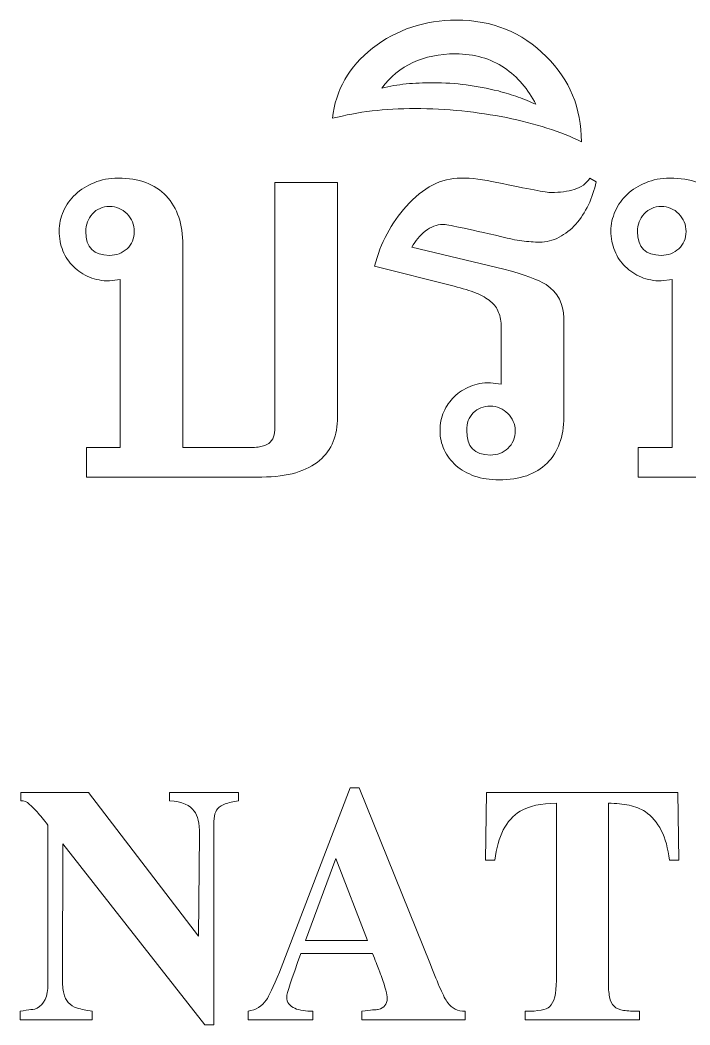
# Model space of a CAD drawing. Header units: millimetres. Extents: x -900 to 690, y -288 to -9.
# Drawn here: x -899.7 to -741.8, y -287.8 to -51 of the extents above; entities that cross this region are included whole.
import ezdxf

# ---------------------------------------------------------------- set-up
doc = ezdxf.new("R2010")
doc.units = ezdxf.units.MM
doc.header["$MEASUREMENT"] = 0
doc.layers.add('Layer 1', color=7, linetype='Continuous')

msp = doc.modelspace()

# ---------------------------------------------------------------- linework, layer by layer
at = {"layer": 'Layer 1', "color": 250, "lineweight": 20}
for points, knots in [([(-767.3288, -79.7056), (-769.7595, -78.5192), (-772.4796, -77.4485), (-775.46, -76.4647), (-775.46, -76.4647), (-778.4695, -75.5098), (-781.6525, -74.6996), (-785.0091, -74.0051), (-785.0091, -74.0051), (-788.3658, -73.3395), (-791.8671, -72.8187), (-795.5132, -72.4425), (-795.5132, -72.4425), (-799.1592, -72.0663), (-802.8341, -71.8927), (-806.567, -71.8927), (-806.567, -71.8927), (-810.1262, -71.8927), (-813.5118, -72.0663), (-816.6948, -72.4425), (-816.6948, -72.4425), (-819.9068, -72.8187), (-823.003, -73.3974), (-825.9835, -74.1787), (-825.9835, -74.1787), (-825.3179, -67.5233), (-822.1638, -61.9964), (-816.579, -57.6559), (-816.579, -57.6559), (-810.8206, -53.2285), (-804.2231, -51.0294), (-796.8153, -51.0294), (-796.8153, -51.0294), (-788.3947, -51.0294), (-781.3342, -53.8941), (-775.6337, -59.5946), (-775.6337, -59.5946), (-770.1068, -65.0926), (-767.3288, -71.777), (-767.3288, -79.7056)], [0, 0, 0, 0, 0.09090909, 0.09090909, 0.09090909, 0.09090909, 0.18181818, 0.18181818, 0.18181818, 0.18181818, 0.27272727, 0.27272727, 0.27272727, 0.27272727, 0.36363636, 0.36363636, 0.36363636, 0.36363636, 0.45454545, 0.45454545, 0.45454545, 0.45454545, 0.54545455, 0.54545455, 0.54545455, 0.54545455, 0.63636364, 0.63636364, 0.63636364, 0.63636364, 0.72727273, 0.72727273, 0.72727273, 0.72727273, 0.81818182, 0.81818182, 0.81818182, 0.81818182, 1, 1, 1, 1]), ([(-778.0933, -70.8799), (-779.8584, -67.3207), (-782.318, -64.427), (-785.5011, -62.2568), (-785.5011, -62.2568), (-788.713, -60.0865), (-792.5327, -58.9869), (-796.9889, -58.9869), (-796.9889, -58.9869), (-804.6282, -58.9869), (-810.4155, -61.6781), (-814.3799, -67.0603), (-814.3799, -67.0603), (-812.5568, -66.5973), (-810.676, -66.279), (-808.6504, -66.0764), (-808.6504, -66.0764), (-806.6538, -65.8739), (-804.5414, -65.7871), (-802.3422, -65.7871), (-802.3422, -65.7871), (-799.6222, -65.7871), (-797.0179, -65.9607), (-794.5004, -66.3079), (-794.5004, -66.3079), (-791.9829, -66.6262), (-789.4654, -67.1181), (-786.919, -67.7258), (-786.919, -67.7258), (-785.2696, -68.1888), (-783.707, -68.6807), (-782.2602, -69.1727), (-782.2602, -69.1727), (-780.7844, -69.6935), (-779.3954, -70.2433), (-778.0933, -70.8799)], [0, 0, 0, 0, 0.1, 0.1, 0.1, 0.1, 0.2, 0.2, 0.2, 0.2, 0.3, 0.3, 0.3, 0.3, 0.4, 0.4, 0.4, 0.4, 0.5, 0.5, 0.5, 0.5, 0.6, 0.6, 0.6, 0.6, 0.7, 0.7, 0.7, 0.7, 0.8, 0.8, 0.8, 0.8, 1, 1, 1, 1]), ([(-824.826, -89.2836), (-824.826, -89.2836), (-824.826, -144.6395), (-824.826, -144.6395), (-824.826, -144.6395), (-824.826, -146.7229), (-825.1732, -148.6327), (-825.8388, -150.34), (-825.8388, -150.34), (-826.5332, -152.0762), (-827.6039, -153.552), (-829.0507, -154.7962), (-829.0507, -154.7962), (-830.5265, -156.0405), (-832.4074, -156.9954), (-834.6644, -157.6899), (-834.6644, -157.6899), (-836.9215, -158.3555), (-839.6126, -158.7027), (-842.7088, -158.7027), (-842.7088, -158.7027), (-842.7088, -158.7027), (-884.0015, -158.7027), (-884.0015, -158.7027), (-884.0015, -158.7027), (-884.0015, -158.7027), (-884.0015, -151.7579), (-884.0015, -151.7579), (-884.0015, -151.7579), (-884.0015, -151.7579), (-876.0439, -151.7579), (-876.0439, -151.7579), (-876.0439, -151.7579), (-876.0439, -151.7579), (-876.0439, -112.1436), (-876.0439, -112.1436), (-876.0439, -112.1436), (-876.0439, -112.1436), (-878.5903, -112.4908), (-878.5903, -112.4908), (-878.5903, -112.4908), (-880.2686, -112.4908), (-881.8601, -112.2015), (-883.278, -111.5938), (-883.278, -111.5938), (-884.7249, -111.0151), (-885.9981, -110.1759), (-887.0687, -109.1342), (-887.0687, -109.1342), (-888.1394, -108.0925), (-888.9786, -106.8482), (-889.5573, -105.4303), (-889.5573, -105.4303), (-890.165, -103.9835), (-890.4543, -102.4209), (-890.4543, -100.7136), (-890.4543, -100.7136), (-890.4543, -99.151), (-890.1071, -97.5885), (-889.4416, -96.0548), (-889.4416, -96.0548), (-888.7471, -94.5501), (-887.8211, -93.219), (-886.6058, -92.0905), (-886.6058, -92.0905), (-885.3904, -90.962), (-883.9146, -90.036), (-882.2363, -89.3415), (-882.2363, -89.3415), (-880.5291, -88.6181), (-878.6482, -88.2709), (-876.5358, -88.2709), (-876.5358, -88.2709), (-871.6166, -88.2709), (-867.8548, -89.6598), (-865.2216, -92.4667), (-865.2216, -92.4667), (-862.5883, -95.2735), (-861.2862, -99.1221), (-861.2862, -104.0413), (-861.2862, -104.0413), (-861.2862, -104.0413), (-861.2862, -151.7579), (-861.2862, -151.7579), (-861.2862, -151.7579), (-861.2862, -151.7579), (-845.7761, -151.7579), (-845.7761, -151.7579), (-845.7761, -151.7579), (-844.4161, -151.7579), (-843.3454, -151.6711), (-842.5642, -151.4685), (-842.5642, -151.4685), (-841.7539, -151.266), (-841.1463, -150.9477), (-840.6833, -150.4847), (-840.6833, -150.4847), (-840.2203, -150.0217), (-839.9309, -149.4719), (-839.7862, -148.7774), (-839.7862, -148.7774), (-839.6415, -148.1119), (-839.5837, -147.2727), (-839.5837, -146.2599), (-839.5837, -146.2599), (-839.5837, -146.2599), (-839.5837, -89.2836), (-839.5837, -89.2836), (-839.5837, -89.2836), (-839.5837, -89.2836), (-824.826, -89.2836), (-824.826, -89.2836)], [0, 0, 0, 0, 0.03448276, 0.03448276, 0.03448276, 0.03448276, 0.06896552, 0.06896552, 0.06896552, 0.06896552, 0.10344828, 0.10344828, 0.10344828, 0.10344828, 0.13793103, 0.13793103, 0.13793103, 0.13793103, 0.17241379, 0.17241379, 0.17241379, 0.17241379, 0.20689655, 0.20689655, 0.20689655, 0.20689655, 0.24137931, 0.24137931, 0.24137931, 0.24137931, 0.27586207, 0.27586207, 0.27586207, 0.27586207, 0.31034483, 0.31034483, 0.31034483, 0.31034483, 0.34482759, 0.34482759, 0.34482759, 0.34482759, 0.37931034, 0.37931034, 0.37931034, 0.37931034, 0.4137931, 0.4137931, 0.4137931, 0.4137931, 0.44827586, 0.44827586, 0.44827586, 0.44827586, 0.48275862, 0.48275862, 0.48275862, 0.48275862, 0.51724138, 0.51724138, 0.51724138, 0.51724138, 0.55172414, 0.55172414, 0.55172414, 0.55172414, 0.5862069, 0.5862069, 0.5862069, 0.5862069, 0.62068966, 0.62068966, 0.62068966, 0.62068966, 0.65517241, 0.65517241, 0.65517241, 0.65517241, 0.68965517, 0.68965517, 0.68965517, 0.68965517, 0.72413793, 0.72413793, 0.72413793, 0.72413793, 0.75862069, 0.75862069, 0.75862069, 0.75862069, 0.79310345, 0.79310345, 0.79310345, 0.79310345, 0.82758621, 0.82758621, 0.82758621, 0.82758621, 0.86206897, 0.86206897, 0.86206897, 0.86206897, 0.89655172, 0.89655172, 0.89655172, 0.89655172, 0.93103448, 0.93103448, 0.93103448, 0.93103448, 1, 1, 1, 1]), ([(-763.8564, -89.11), (-764.2615, -91.0198), (-764.8692, -92.8428), (-765.6794, -94.579), (-765.6794, -94.579), (-766.5186, -96.2863), (-767.5024, -97.82), (-768.6599, -99.1221), (-768.6599, -99.1221), (-769.8174, -100.3953), (-771.1195, -101.437), (-772.5953, -102.1894), (-772.5953, -102.1894), (-774.0711, -102.9707), (-775.6047, -103.3469), (-777.1673, -103.3469), (-777.1673, -103.3469), (-778.4694, -103.3469), (-779.8873, -103.26), (-781.3631, -103.0575), (-781.3631, -103.0575), (-782.8678, -102.8549), (-784.4304, -102.5366), (-786.0798, -102.0736), (-786.0798, -102.0736), (-790.3335, -101.1187), (-793.5744, -100.3953), (-795.8893, -99.9034), (-795.8893, -99.9034), (-798.1753, -99.4404), (-799.5353, -99.18), (-799.9983, -99.18), (-799.9983, -99.18), (-801.4451, -99.18), (-802.8341, -99.7298), (-804.1363, -100.7715), (-804.1363, -100.7715), (-805.4384, -101.8132), (-806.4801, -103.0575), (-807.2904, -104.5333), (-807.2904, -104.5333), (-807.2904, -104.5333), (-785.5879, -109.7129), (-785.5879, -109.7129), (-785.5879, -109.7129), (-780.7554, -111.0151), (-777.4566, -112.2304), (-775.6626, -113.3589), (-775.6626, -113.3589), (-772.8847, -115.2688), (-771.4957, -117.902), (-771.4957, -121.2297), (-771.4957, -121.2297), (-771.4957, -121.2297), (-771.4957, -144.6105), (-771.4957, -144.6105), (-771.4957, -144.6105), (-771.4957, -149.2115), (-772.7978, -152.7996), (-775.4311, -155.4329), (-775.4311, -155.4329), (-778.0643, -158.0661), (-781.8261, -159.3682), (-786.7453, -159.3682), (-786.7453, -159.3682), (-788.9156, -159.3682), (-790.8254, -159.0789), (-792.5327, -158.4712), (-792.5327, -158.4712), (-794.211, -157.8925), (-795.6867, -157.0533), (-796.9021, -155.9827), (-796.9021, -155.9827), (-798.1174, -154.912), (-799.0434, -153.6677), (-799.68, -152.2788), (-799.68, -152.2788), (-800.3456, -150.9187), (-800.6639, -149.3851), (-800.6639, -147.7646), (-800.6639, -147.7646), (-800.6639, -146.1731), (-800.3745, -144.6974), (-799.7668, -143.3373), (-799.7668, -143.3373), (-799.1881, -141.9773), (-798.3489, -140.7909), (-797.3072, -139.7781), (-797.3072, -139.7781), (-796.2655, -138.7653), (-795.0212, -137.9551), (-793.5744, -137.3764), (-793.5744, -137.3764), (-792.1565, -136.7687), (-790.536, -136.4793), (-788.7998, -136.4793), (-788.7998, -136.4793), (-788.7998, -136.4793), (-786.2534, -136.8266), (-786.2534, -136.8266), (-786.2534, -136.8266), (-786.2534, -136.8266), (-786.2534, -123.4289), (-786.2534, -123.4289), (-786.2534, -123.4289), (-786.2534, -122.0689), (-786.456, -120.8825), (-786.8611, -119.8986), (-786.8611, -119.8986), (-787.2372, -118.9148), (-787.8738, -118.0467), (-788.7419, -117.3233), (-788.7419, -117.3233), (-789.639, -116.5709), (-790.7675, -115.9343), (-792.1854, -115.3556), (-792.1854, -115.3556), (-793.6033, -114.8058), (-795.3106, -114.256), (-797.3651, -113.7641), (-797.3651, -113.7641), (-797.3651, -113.7641), (-816.0871, -109.0184), (-816.0871, -109.0184), (-816.0871, -109.0184), (-814.6692, -103.5205), (-812.1806, -98.8327), (-808.6214, -94.9263), (-808.6214, -94.9263), (-804.6861, -90.47), (-800.3745, -88.2419), (-795.7446, -88.2419), (-795.7446, -88.2419), (-793.2561, -88.2419), (-790.4492, -88.5892), (-787.2662, -89.2836), (-787.2662, -89.2836), (-783.5333, -90.0649), (-780.6107, -90.6726), (-778.4984, -91.0488), (-778.4984, -91.0488), (-776.386, -91.4539), (-774.997, -91.6564), (-774.3894, -91.6564), (-774.3894, -91.6564), (-772.3927, -91.6564), (-770.5987, -91.4249), (-769.0071, -90.933), (-769.0071, -90.933), (-767.3867, -90.4411), (-766.1713, -89.573), (-765.3901, -88.2709), (-765.3901, -88.2709), (-765.3901, -88.2709), (-763.8564, -89.11), (-763.8564, -89.11)], [0, 0, 0, 0, 0.025, 0.025, 0.025, 0.025, 0.05, 0.05, 0.05, 0.05, 0.075, 0.075, 0.075, 0.075, 0.1, 0.1, 0.1, 0.1, 0.125, 0.125, 0.125, 0.125, 0.15, 0.15, 0.15, 0.15, 0.175, 0.175, 0.175, 0.175, 0.2, 0.2, 0.2, 0.2, 0.225, 0.225, 0.225, 0.225, 0.25, 0.25, 0.25, 0.25, 0.275, 0.275, 0.275, 0.275, 0.3, 0.3, 0.3, 0.3, 0.325, 0.325, 0.325, 0.325, 0.35, 0.35, 0.35, 0.35, 0.375, 0.375, 0.375, 0.375, 0.4, 0.4, 0.4, 0.4, 0.425, 0.425, 0.425, 0.425, 0.45, 0.45, 0.45, 0.45, 0.475, 0.475, 0.475, 0.475, 0.5, 0.5, 0.5, 0.5, 0.525, 0.525, 0.525, 0.525, 0.55, 0.55, 0.55, 0.55, 0.575, 0.575, 0.575, 0.575, 0.6, 0.6, 0.6, 0.6, 0.625, 0.625, 0.625, 0.625, 0.65, 0.65, 0.65, 0.65, 0.675, 0.675, 0.675, 0.675, 0.7, 0.7, 0.7, 0.7, 0.725, 0.725, 0.725, 0.725, 0.75, 0.75, 0.75, 0.75, 0.775, 0.775, 0.775, 0.775, 0.8, 0.8, 0.8, 0.8, 0.825, 0.825, 0.825, 0.825, 0.85, 0.85, 0.85, 0.85, 0.875, 0.875, 0.875, 0.875, 0.9, 0.9, 0.9, 0.9, 0.925, 0.925, 0.925, 0.925, 0.95, 0.95, 0.95, 0.95, 1, 1, 1, 1]), ([(-685.6696, -123.9498), (-686.7402, -124.7311), (-687.5504, -125.3098), (-688.0424, -125.686), (-688.0424, -125.686), (-688.5632, -126.0621), (-688.7947, -126.2358), (-688.7947, -126.2358), (-688.7947, -126.2358), (-689.4313, -126.583), (-690.039, -126.9592), (-690.6177, -127.3932), (-690.6177, -127.3932), (-691.2254, -127.7983), (-692.0067, -128.2324), (-692.9616, -128.6954), (-692.9616, -128.6954), (-692.9616, -128.6954), (-692.9616, -144.6395), (-692.9616, -144.6395), (-692.9616, -144.6395), (-692.9616, -148.8064), (-694.3795, -152.1919), (-697.2442, -154.7962), (-697.2442, -154.7962), (-700.109, -157.4005), (-704.6231, -158.7027), (-710.8445, -158.7027), (-710.8445, -158.7027), (-710.8445, -158.7027), (-753.9312, -158.7027), (-753.9312, -158.7027), (-753.9312, -158.7027), (-753.9312, -158.7027), (-753.9312, -151.7579), (-753.9312, -151.7579), (-753.9312, -151.7579), (-753.9312, -151.7579), (-745.9736, -151.7579), (-745.9736, -151.7579), (-745.9736, -151.7579), (-745.9736, -151.7579), (-745.9736, -112.1436), (-745.9736, -112.1436), (-745.9736, -112.1436), (-745.9736, -112.1436), (-748.52, -112.4908), (-748.52, -112.4908), (-748.52, -112.4908), (-750.1983, -112.4908), (-751.7898, -112.2015), (-753.2077, -111.5938), (-753.2077, -111.5938), (-754.6546, -111.0151), (-755.9278, -110.1759), (-756.9984, -109.1342), (-756.9984, -109.1342), (-758.0691, -108.0925), (-758.9083, -106.8482), (-759.487, -105.4303), (-759.487, -105.4303), (-760.0947, -103.9835), (-760.384, -102.4209), (-760.384, -100.7136), (-760.384, -100.7136), (-760.384, -99.151), (-760.0368, -97.5885), (-759.3713, -96.0548), (-759.3713, -96.0548), (-758.6768, -94.5501), (-757.7508, -93.219), (-756.5355, -92.0905), (-756.5355, -92.0905), (-755.3201, -90.962), (-753.8443, -90.036), (-752.166, -89.3415), (-752.166, -89.3415), (-750.4588, -88.6181), (-748.5779, -88.2709), (-746.4655, -88.2709), (-746.4655, -88.2709), (-741.5463, -88.2709), (-737.7845, -89.6598), (-735.1513, -92.4667), (-735.1513, -92.4667), (-732.518, -95.2446), (-731.2159, -99.0932), (-731.2159, -104.0124), (-731.2159, -104.0124), (-731.2159, -104.0124), (-731.2159, -119.4356), (-731.2159, -119.4356), (-731.2159, -119.4356), (-730.4346, -117.6126), (-729.1324, -116.1658), (-727.3094, -115.0373), (-727.3094, -115.0373), (-725.5154, -113.9087), (-723.6345, -113.33), (-721.6378, -113.33), (-721.6378, -113.33), (-720.1042, -113.33), (-718.7152, -113.5904), (-717.4131, -114.0824), (-717.4131, -114.0824), (-716.1109, -114.6032), (-714.9824, -115.2977), (-714.0564, -116.2237), (-714.0564, -116.2237), (-713.1305, -117.1207), (-712.3781, -118.1914), (-711.8572, -119.4356), (-711.8572, -119.4356), (-711.3074, -120.6799), (-711.047, -122.011), (-711.047, -123.4289), (-711.047, -123.4289), (-711.047, -124.7311), (-711.2206, -125.7728), (-711.5679, -126.5541), (-711.5679, -126.5541), (-711.8862, -127.3643), (-712.436, -128.2324), (-713.1594, -129.1873), (-713.1594, -129.1873), (-712.0887, -129.0716), (-711.1049, -128.9269), (-710.2368, -128.7243), (-710.2368, -128.7243), (-709.3398, -128.5218), (-708.5006, -128.2035), (-707.7193, -127.7405), (-707.7193, -127.7405), (-707.7193, -127.7405), (-707.7193, -89.2836), (-707.7193, -89.2836), (-707.7193, -89.2836), (-707.7193, -89.2836), (-692.9616, -89.2836), (-692.9616, -89.2836), (-692.9616, -89.2836), (-692.9616, -89.2836), (-692.9616, -121.2297), (-692.9616, -121.2297), (-692.9616, -121.2297), (-692.9616, -121.2297), (-688.9683, -118.4518), (-688.9683, -118.4518), (-688.9683, -118.4518), (-688.9683, -118.4518), (-685.6696, -123.9498), (-685.6696, -123.9498)], [0, 0, 0, 0, 0.02564103, 0.02564103, 0.02564103, 0.02564103, 0.05128205, 0.05128205, 0.05128205, 0.05128205, 0.07692308, 0.07692308, 0.07692308, 0.07692308, 0.1025641, 0.1025641, 0.1025641, 0.1025641, 0.12820513, 0.12820513, 0.12820513, 0.12820513, 0.15384615, 0.15384615, 0.15384615, 0.15384615, 0.17948718, 0.17948718, 0.17948718, 0.17948718, 0.20512821, 0.20512821, 0.20512821, 0.20512821, 0.23076923, 0.23076923, 0.23076923, 0.23076923, 0.25641026, 0.25641026, 0.25641026, 0.25641026, 0.28205128, 0.28205128, 0.28205128, 0.28205128, 0.30769231, 0.30769231, 0.30769231, 0.30769231, 0.33333333, 0.33333333, 0.33333333, 0.33333333, 0.35897436, 0.35897436, 0.35897436, 0.35897436, 0.38461538, 0.38461538, 0.38461538, 0.38461538, 0.41025641, 0.41025641, 0.41025641, 0.41025641, 0.43589744, 0.43589744, 0.43589744, 0.43589744, 0.46153846, 0.46153846, 0.46153846, 0.46153846, 0.48717949, 0.48717949, 0.48717949, 0.48717949, 0.51282051, 0.51282051, 0.51282051, 0.51282051, 0.53846154, 0.53846154, 0.53846154, 0.53846154, 0.56410256, 0.56410256, 0.56410256, 0.56410256, 0.58974359, 0.58974359, 0.58974359, 0.58974359, 0.61538462, 0.61538462, 0.61538462, 0.61538462, 0.64102564, 0.64102564, 0.64102564, 0.64102564, 0.66666667, 0.66666667, 0.66666667, 0.66666667, 0.69230769, 0.69230769, 0.69230769, 0.69230769, 0.71794872, 0.71794872, 0.71794872, 0.71794872, 0.74358974, 0.74358974, 0.74358974, 0.74358974, 0.76923077, 0.76923077, 0.76923077, 0.76923077, 0.79487179, 0.79487179, 0.79487179, 0.79487179, 0.82051282, 0.82051282, 0.82051282, 0.82051282, 0.84615385, 0.84615385, 0.84615385, 0.84615385, 0.87179487, 0.87179487, 0.87179487, 0.87179487, 0.8974359, 0.8974359, 0.8974359, 0.8974359, 0.92307692, 0.92307692, 0.92307692, 0.92307692, 0.94871795, 0.94871795, 0.94871795, 0.94871795, 1, 1, 1, 1]), ([(-872.7451, -100.8872), (-872.7451, -99.2378), (-873.3238, -97.8489), (-874.4524, -96.6914), (-874.4524, -96.6914), (-875.5809, -95.534), (-876.9409, -94.9552), (-878.5903, -94.9552), (-878.5903, -94.9552), (-880.2108, -94.9552), (-881.5708, -95.534), (-882.6125, -96.6914), (-882.6125, -96.6914), (-883.6542, -97.8489), (-884.1751, -99.2378), (-884.1751, -100.8872), (-884.1751, -100.8872), (-884.1751, -104.6201), (-882.3231, -106.472), (-878.5903, -106.472), (-878.5903, -106.472), (-876.9409, -106.472), (-875.5809, -105.9512), (-874.4524, -104.9094), (-874.4524, -104.9094), (-873.3238, -103.8677), (-872.7451, -102.5077), (-872.7451, -100.8872)], [0, 0, 0, 0, 0.125, 0.125, 0.125, 0.125, 0.25, 0.25, 0.25, 0.25, 0.375, 0.375, 0.375, 0.375, 0.5, 0.5, 0.5, 0.5, 0.625, 0.625, 0.625, 0.625, 0.75, 0.75, 0.75, 0.75, 1, 1, 1, 1]), ([(-742.6748, -100.8872), (-742.6748, -99.2378), (-743.2535, -97.8489), (-744.3821, -96.6914), (-744.3821, -96.6914), (-745.5106, -95.534), (-746.8706, -94.9552), (-748.52, -94.9552), (-748.52, -94.9552), (-750.1405, -94.9552), (-751.5005, -95.534), (-752.5422, -96.6914), (-752.5422, -96.6914), (-753.5839, -97.8489), (-754.1048, -99.2378), (-754.1048, -100.8872), (-754.1048, -100.8872), (-754.1048, -104.6201), (-752.2528, -106.472), (-748.52, -106.472), (-748.52, -106.472), (-746.8706, -106.472), (-745.5106, -105.9512), (-744.3821, -104.9094), (-744.3821, -104.9094), (-743.2535, -103.8677), (-742.6748, -102.5077), (-742.6748, -100.8872)], [0, 0, 0, 0, 0.125, 0.125, 0.125, 0.125, 0.25, 0.25, 0.25, 0.25, 0.375, 0.375, 0.375, 0.375, 0.5, 0.5, 0.5, 0.5, 0.625, 0.625, 0.625, 0.625, 0.75, 0.75, 0.75, 0.75, 1, 1, 1, 1]), ([(-782.9546, -147.7646), (-782.9546, -147.0123), (-783.0993, -146.2889), (-783.4176, -145.5944), (-783.4176, -145.5944), (-783.7359, -144.8999), (-784.141, -144.2633), (-784.6908, -143.7424), (-784.6908, -143.7424), (-785.2406, -143.1926), (-785.8483, -142.7586), (-786.5428, -142.4692), (-786.5428, -142.4692), (-787.2662, -142.1509), (-788.0185, -142.0062), (-788.7998, -142.0062), (-788.7998, -142.0062), (-790.4203, -142.0062), (-791.7803, -142.5271), (-792.822, -143.5688), (-792.822, -143.5688), (-793.8637, -144.6105), (-794.3846, -145.9995), (-794.3846, -147.7646), (-794.3846, -147.7646), (-794.3846, -151.6132), (-792.5327, -153.523), (-788.7998, -153.523), (-788.7998, -153.523), (-787.1504, -153.523), (-785.7904, -153.0022), (-784.6619, -151.9605), (-784.6619, -151.9605), (-783.5333, -150.9187), (-782.9546, -149.5008), (-782.9546, -147.7646)], [0, 0, 0, 0, 0.1, 0.1, 0.1, 0.1, 0.2, 0.2, 0.2, 0.2, 0.3, 0.3, 0.3, 0.3, 0.4, 0.4, 0.4, 0.4, 0.5, 0.5, 0.5, 0.5, 0.6, 0.6, 0.6, 0.6, 0.7, 0.7, 0.7, 0.7, 0.8, 0.8, 0.8, 0.8, 1, 1, 1, 1]), ([(-794.761, -286.5911), (-794.761, -286.5911), (-819.0801, -286.5911), (-819.0801, -286.5911), (-819.0801, -286.5911), (-819.0801, -286.5911), (-819.0801, -284.6119), (-819.0801, -284.6119), (-819.0801, -284.6119), (-818.0355, -284.4286), (-817.1925, -284.3186), (-816.551, -284.3003), (-816.551, -284.3003), (-815.9096, -284.282), (-815.4698, -284.2453), (-815.2132, -284.172), (-815.2132, -284.172), (-813.8204, -283.8605), (-813.124, -282.9808), (-813.124, -281.533), (-813.124, -281.533), (-813.124, -280.7267), (-813.5638, -279.004), (-814.4618, -276.3833), (-814.4618, -276.3833), (-814.5351, -276.2001), (-814.7551, -275.6503), (-815.1033, -274.7523), (-815.1033, -274.7523), (-815.4698, -273.836), (-815.9463, -272.5714), (-816.551, -270.9587), (-816.551, -270.9587), (-816.551, -270.9587), (-833.4663, -270.9587), (-833.4663, -270.9587), (-833.4663, -270.9587), (-835.6837, -277.0797), (-836.8017, -280.5068), (-836.8017, -281.2215), (-836.8017, -281.2215), (-836.8017, -281.8629), (-836.6367, -282.4127), (-836.2885, -282.8525), (-836.2885, -282.8525), (-835.9403, -283.3107), (-835.4822, -283.6589), (-834.914, -283.8971), (-834.914, -283.8971), (-834.3459, -284.1537), (-833.6862, -284.337), (-832.9348, -284.4469), (-832.9348, -284.4469), (-832.1834, -284.5569), (-831.4137, -284.6119), (-830.6257, -284.6119), (-830.6257, -284.6119), (-830.6257, -284.6119), (-830.6257, -286.5911), (-830.6257, -286.5911), (-830.6257, -286.5911), (-830.6257, -286.5911), (-845.9282, -286.5911), (-845.9282, -286.5911), (-845.9282, -286.5911), (-845.9282, -286.5911), (-845.9282, -284.6119), (-845.9282, -284.6119), (-845.9282, -284.6119), (-844.0222, -284.282), (-842.5928, -283.4023), (-841.6215, -281.9729), (-841.6215, -281.9729), (-841.0167, -281.0749), (-839.9904, -278.8757), (-838.5243, -275.3754), (-838.5243, -275.3754), (-838.5243, -275.3754), (-821.8107, -231.9419), (-821.8107, -231.9419), (-821.8107, -231.9419), (-821.8107, -231.9419), (-819.7215, -231.9419), (-819.7215, -231.9419), (-819.7215, -231.9419), (-819.7215, -231.9419), (-802.9162, -273.5977), (-802.9162, -273.5977), (-802.9162, -273.5977), (-802.0182, -275.9252), (-801.2485, -277.8311), (-800.5888, -279.3155), (-800.5888, -279.3155), (-799.929, -280.8), (-799.3426, -281.8996), (-798.8295, -282.6143), (-798.8295, -282.6143), (-797.8765, -283.9338), (-796.5203, -284.6119), (-794.761, -284.6119), (-794.761, -284.6119), (-794.761, -284.6119), (-794.761, -286.5911), (-794.761, -286.5911)], [0, 0, 0, 0, 0.03703704, 0.03703704, 0.03703704, 0.03703704, 0.07407407, 0.07407407, 0.07407407, 0.07407407, 0.11111111, 0.11111111, 0.11111111, 0.11111111, 0.14814815, 0.14814815, 0.14814815, 0.14814815, 0.18518519, 0.18518519, 0.18518519, 0.18518519, 0.22222222, 0.22222222, 0.22222222, 0.22222222, 0.25925926, 0.25925926, 0.25925926, 0.25925926, 0.2962963, 0.2962963, 0.2962963, 0.2962963, 0.33333333, 0.33333333, 0.33333333, 0.33333333, 0.37037037, 0.37037037, 0.37037037, 0.37037037, 0.40740741, 0.40740741, 0.40740741, 0.40740741, 0.44444444, 0.44444444, 0.44444444, 0.44444444, 0.48148148, 0.48148148, 0.48148148, 0.48148148, 0.51851852, 0.51851852, 0.51851852, 0.51851852, 0.55555556, 0.55555556, 0.55555556, 0.55555556, 0.59259259, 0.59259259, 0.59259259, 0.59259259, 0.62962963, 0.62962963, 0.62962963, 0.62962963, 0.66666667, 0.66666667, 0.66666667, 0.66666667, 0.7037037, 0.7037037, 0.7037037, 0.7037037, 0.74074074, 0.74074074, 0.74074074, 0.74074074, 0.77777778, 0.77777778, 0.77777778, 0.77777778, 0.81481481, 0.81481481, 0.81481481, 0.81481481, 0.85185185, 0.85185185, 0.85185185, 0.85185185, 0.88888889, 0.88888889, 0.88888889, 0.88888889, 0.92592593, 0.92592593, 0.92592593, 0.92592593, 1, 1, 1, 1]), ([(-848.1456, -234.9841), (-849.4651, -235.204), (-850.5097, -235.4606), (-851.2794, -235.7355), (-851.2794, -235.7355), (-852.0492, -236.0287), (-852.6356, -236.3952), (-853.0571, -236.8534), (-853.0571, -236.8534), (-853.4603, -237.2932), (-853.7169, -237.8797), (-853.8268, -238.6127), (-853.8268, -238.6127), (-853.9368, -239.3458), (-853.9917, -240.2804), (-853.9917, -241.38), (-853.9917, -241.38), (-853.9917, -241.38), (-853.9917, -287.819), (-853.9917, -287.819), (-853.9917, -287.819), (-853.9917, -287.819), (-856.1359, -287.819), (-856.1359, -287.819), (-856.1359, -287.819), (-856.1359, -287.819), (-889.5632, -245.1369), (-889.5632, -245.1369), (-889.5632, -245.1369), (-889.5632, -245.1369), (-889.6731, -276.8232), (-889.6731, -276.8232), (-889.6731, -276.8232), (-889.6731, -278.2893), (-889.5815, -279.4622), (-889.3799, -280.3601), (-889.3799, -280.3601), (-889.1783, -281.2581), (-888.8301, -281.9912), (-888.2987, -282.5593), (-888.2987, -282.5593), (-887.7855, -283.1457), (-887.0708, -283.5673), (-886.1545, -283.8605), (-886.1545, -283.8605), (-885.2382, -284.1354), (-884.0653, -284.3919), (-882.6358, -284.6119), (-882.6358, -284.6119), (-882.6358, -284.6119), (-882.6358, -286.5911), (-882.6358, -286.5911), (-882.6358, -286.5911), (-882.6358, -286.5911), (-899.661, -286.5911), (-899.661, -286.5911), (-899.661, -286.5911), (-899.661, -286.5911), (-899.661, -284.6119), (-899.661, -284.6119), (-899.661, -284.6119), (-898.6347, -284.4286), (-897.7734, -284.3003), (-897.0953, -284.227), (-897.0953, -284.227), (-896.4172, -284.1537), (-895.9224, -284.0254), (-895.6475, -283.8605), (-895.6475, -283.8605), (-893.9615, -283.0358), (-893.1185, -281.1482), (-893.1185, -278.216), (-893.1185, -278.216), (-893.1185, -278.216), (-893.1185, -240.7386), (-893.1185, -240.7386), (-893.1185, -240.7386), (-894.0531, -239.4924), (-894.8962, -238.4478), (-895.6475, -237.6231), (-895.6475, -237.6231), (-896.3989, -236.7984), (-897.022, -236.1936), (-897.5168, -235.7905), (-897.5168, -235.7905), (-898.0666, -235.259), (-898.708, -234.9841), (-899.4594, -234.9841), (-899.4594, -234.9841), (-899.4594, -234.9841), (-899.4594, -233.0598), (-899.4594, -233.0598), (-899.4594, -233.0598), (-899.4594, -233.0598), (-883.5155, -233.0598), (-883.5155, -233.0598), (-883.5155, -233.0598), (-883.5155, -233.0598), (-857.5837, -266.8903), (-857.5837, -266.8903), (-857.5837, -266.8903), (-857.5837, -266.8903), (-857.3638, -242.9377), (-857.3638, -242.9377), (-857.3638, -242.9377), (-857.3638, -240.2804), (-857.7853, -238.4661), (-858.61, -237.4582), (-858.61, -237.4582), (-859.5263, -236.0654), (-861.4689, -235.2407), (-864.4011, -234.9841), (-864.4011, -234.9841), (-864.4011, -234.9841), (-864.4011, -233.0598), (-864.4011, -233.0598), (-864.4011, -233.0598), (-864.4011, -233.0598), (-848.1456, -233.0598), (-848.1456, -233.0598), (-848.1456, -233.0598), (-848.1456, -233.0598), (-848.1456, -234.9841), (-848.1456, -234.9841)], [0, 0, 0, 0, 0.03125, 0.03125, 0.03125, 0.03125, 0.0625, 0.0625, 0.0625, 0.0625, 0.09375, 0.09375, 0.09375, 0.09375, 0.125, 0.125, 0.125, 0.125, 0.15625, 0.15625, 0.15625, 0.15625, 0.1875, 0.1875, 0.1875, 0.1875, 0.21875, 0.21875, 0.21875, 0.21875, 0.25, 0.25, 0.25, 0.25, 0.28125, 0.28125, 0.28125, 0.28125, 0.3125, 0.3125, 0.3125, 0.3125, 0.34375, 0.34375, 0.34375, 0.34375, 0.375, 0.375, 0.375, 0.375, 0.40625, 0.40625, 0.40625, 0.40625, 0.4375, 0.4375, 0.4375, 0.4375, 0.46875, 0.46875, 0.46875, 0.46875, 0.5, 0.5, 0.5, 0.5, 0.53125, 0.53125, 0.53125, 0.53125, 0.5625, 0.5625, 0.5625, 0.5625, 0.59375, 0.59375, 0.59375, 0.59375, 0.625, 0.625, 0.625, 0.625, 0.65625, 0.65625, 0.65625, 0.65625, 0.6875, 0.6875, 0.6875, 0.6875, 0.71875, 0.71875, 0.71875, 0.71875, 0.75, 0.75, 0.75, 0.75, 0.78125, 0.78125, 0.78125, 0.78125, 0.8125, 0.8125, 0.8125, 0.8125, 0.84375, 0.84375, 0.84375, 0.84375, 0.875, 0.875, 0.875, 0.875, 0.90625, 0.90625, 0.90625, 0.90625, 0.9375, 0.9375, 0.9375, 0.9375, 1, 1, 1, 1]), ([(-744.4002, -249.0038), (-744.4002, -249.0038), (-746.5994, -249.0038), (-746.5994, -249.0038), (-746.5994, -249.0038), (-747.2408, -243.4692), (-749.1468, -239.6573), (-752.3355, -237.5681), (-752.3355, -237.5681), (-753.3801, -236.89), (-754.6263, -236.3952), (-756.0741, -236.0654), (-756.0741, -236.0654), (-757.5219, -235.7538), (-759.1529, -235.5889), (-760.9856, -235.5889), (-760.9856, -235.5889), (-760.9856, -235.5889), (-760.9856, -277.3546), (-760.9856, -277.3546), (-760.9856, -277.3546), (-760.9856, -278.9673), (-760.8939, -280.2502), (-760.7107, -281.2215), (-760.7107, -281.2215), (-760.5457, -282.1928), (-760.1792, -282.9258), (-759.6478, -283.4206), (-759.6478, -283.4206), (-759.098, -283.9155), (-758.3466, -284.2453), (-757.3936, -284.3919), (-757.3936, -284.3919), (-756.4223, -284.5385), (-755.1761, -284.6119), (-753.6367, -284.6119), (-753.6367, -284.6119), (-753.6367, -284.6119), (-753.6367, -286.5911), (-753.6367, -286.5911), (-753.6367, -286.5911), (-753.6367, -286.5911), (-780.5764, -286.5911), (-780.5764, -286.5911), (-780.5764, -286.5911), (-780.5764, -286.5911), (-780.5764, -284.6119), (-780.5764, -284.6119), (-780.5764, -284.6119), (-777.4976, -284.6119), (-775.5917, -284.2453), (-774.8403, -283.5306), (-774.8403, -283.5306), (-773.759, -282.5227), (-773.2276, -280.4701), (-773.2276, -277.3546), (-773.2276, -277.3546), (-773.2276, -277.3546), (-773.2276, -235.5889), (-773.2276, -235.5889), (-773.2276, -235.5889), (-776.8379, -235.5889), (-779.6968, -236.212), (-781.7677, -237.4765), (-781.7677, -237.4765), (-785.0847, -239.5107), (-787.0823, -243.3592), (-787.7237, -249.0038), (-787.7237, -249.0038), (-787.7237, -249.0038), (-789.9229, -249.0038), (-789.9229, -249.0038), (-789.9229, -249.0038), (-789.9229, -249.0038), (-789.703, -233.0598), (-789.703, -233.0598), (-789.703, -233.0598), (-789.703, -233.0598), (-744.6018, -233.0598), (-744.6018, -233.0598), (-744.6018, -233.0598), (-744.6018, -233.0598), (-744.4002, -249.0038), (-744.4002, -249.0038)], [0, 0, 0, 0, 0.04545455, 0.04545455, 0.04545455, 0.04545455, 0.09090909, 0.09090909, 0.09090909, 0.09090909, 0.13636364, 0.13636364, 0.13636364, 0.13636364, 0.18181818, 0.18181818, 0.18181818, 0.18181818, 0.22727273, 0.22727273, 0.22727273, 0.22727273, 0.27272727, 0.27272727, 0.27272727, 0.27272727, 0.31818182, 0.31818182, 0.31818182, 0.31818182, 0.36363636, 0.36363636, 0.36363636, 0.36363636, 0.40909091, 0.40909091, 0.40909091, 0.40909091, 0.45454545, 0.45454545, 0.45454545, 0.45454545, 0.5, 0.5, 0.5, 0.5, 0.54545455, 0.54545455, 0.54545455, 0.54545455, 0.59090909, 0.59090909, 0.59090909, 0.59090909, 0.63636364, 0.63636364, 0.63636364, 0.63636364, 0.68181818, 0.68181818, 0.68181818, 0.68181818, 0.72727273, 0.72727273, 0.72727273, 0.72727273, 0.77272727, 0.77272727, 0.77272727, 0.77272727, 0.81818182, 0.81818182, 0.81818182, 0.81818182, 0.86363636, 0.86363636, 0.86363636, 0.86363636, 0.90909091, 0.90909091, 0.90909091, 0.90909091, 1, 1, 1, 1]), ([(-817.7423, -267.8982), (-817.7423, -267.8982), (-825.2561, -248.6189), (-825.2561, -248.6189), (-825.2561, -248.6189), (-825.2561, -248.6189), (-832.4033, -267.8982), (-832.4033, -267.8982), (-832.4033, -267.8982), (-832.4033, -267.8982), (-817.7423, -267.8982), (-817.7423, -267.8982)], [0, 0, 0, 0, 0.25, 0.25, 0.25, 0.25, 0.5, 0.5, 0.5, 0.5, 1, 1, 1, 1])]:
    msp.add_open_spline(points, degree=3, knots=knots, dxfattribs=at)

doc.saveas('drawing.dxf')
